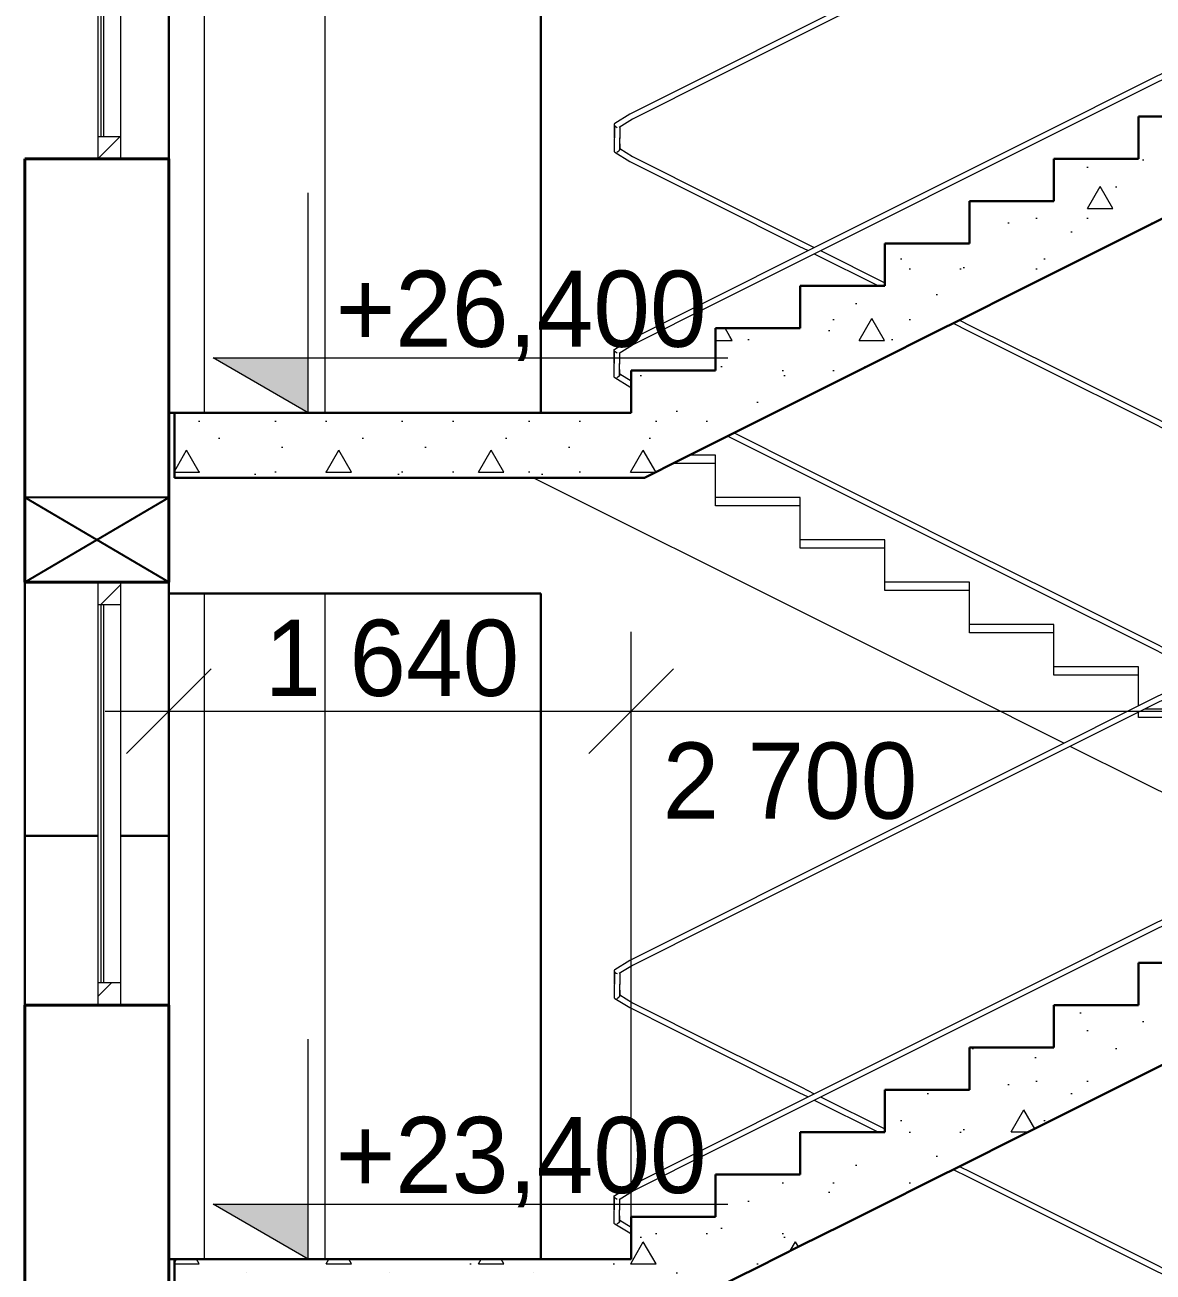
# Model space of a CAD drawing. Extents: x -464571 to -430223, y -12741 to 36790.
# Drawn here: x -460079 to -456077, y 23354 to 27775 of the extents above; entities that cross this region are included whole.
import ezdxf

# ---------------------------------------------------------------- set-up
doc = ezdxf.new("R2010")
doc.units = 0
doc.header["$MEASUREMENT"] = 0
doc.linetypes.add('Крупный пунктир', pattern=[14062.5, 0, -14062.5])
for name, color, linetype, lineweight in [('01 Виноски_Ном_пера__19', 255, 'Continuous', 0), ('0_Ном_пера__120', 7, 'Continuous', 13), ('Двери ArchiCAD_Ном_пера__41', 7, 'Continuous', 30), ('Интерьер- Перегородка_Ном_пера__47', 7, 'Continuous', 25), ('Интерьер- Перегородка_Ном_пера__61', 7, 'Continuous', 40), ('Колонны_Ном_пера__21', 7, 'Continuous', 20), ('Лестницы внутренние_Ном_пера__1', 7, 'Continuous', 13), ('Лестницы внутренние_Ном_пера__41', 7, 'Continuous', 30), ('Лестницы внутренние_Ном_пера__7', 7, 'Continuous', 5), ('Окна ArchiCAD_Ном_пера__1', 7, 'Continuous', 13), ('Окна ArchiCAD_Ном_пера__11', 171, 'Continuous', 18), ('Окна ArchiCAD_Ном_пера__41', 7, 'Continuous', 30)]:
    doc.layers.add(name, color=color, linetype=linetype, lineweight=lineweight)
for name, color, linetype, lineweight, true_color in [('01 Виноски_Ном_пера__3', 7, 'Continuous', 18, 0xdd5800), ('0_Ном_пера__98', 7, 'Continuous', 13, 0x001f3e), ('Лестницы внутренние_Ном_пера__241', 7, 'Continuous', 13, 0x515151), ('Окна ArchiCAD_Ном_пера__91', 171, 'Continuous', 13, 0xaaaaff)]:
    doc.layers.add(name, color=color, linetype=linetype, lineweight=lineweight, true_color=true_color)
for name, color, linetype in [('Двери ArchiCAD', 7, 'Continuous'), ('Интерьер- Перегородка', 7, 'Continuous'), ('Колонны', 7, 'Continuous'), ('Лестницы внутренние', 7, 'Continuous'), ('Окна ArchiCAD', 7, 'Continuous')]:
    doc.layers.add(name, color=color, linetype=linetype)
doc.styles.add('СГЕНЕРИР_СТИЛЬ_1', font='GOTHIC.TTF')
doc.styles.add('СГЕНЕРИР_СТИЛЬ_2', font='GOTHIC.TTF')
doc.styles.add('СГЕНЕРИР_СТИЛЬ_3', font='GOTHIC.TTF')
doc.styles.add('СГЕНЕРИР_СТИЛЬ_4', font='')
doc.styles.get('СГЕНЕРИР_СТИЛЬ_4').set_extended_font_data('Arial Unicode MS Кириллический')
doc.dimstyles.new('СГЕНЕРИР_СТИЛЬ__1', dxfattribs={"dimtxt": 0.18, "dimasz": 114, "dimexe": 0.18, "dimexo": 0.0625, "dimgap": 0.09, "dimtad": 0, "dimtih": 1, "dimtoh": 1, "dimdec": 4, "dimzin": 0, "dimdsep": 46, "dimcen": 0.09, "dimadec": 0, "dimazin": 0, "dimtfac": 1, "dimtdec": 4, "dimtmove": 0, "dimatfit": 3, "dimldrblk": 'ARROWHEAD_6', "dimfxl": 0, "dimtolj": 1, "dimtzin": 0, "dimarcsym": 0})
doc.dimstyles.new('СГЕНЕРИР_СТИЛЬ__2', dxfattribs={"dimtxt": 269.999993, "dimasz": 285, "dimexe": 0.18, "dimexo": 0, "dimgap": 0.09, "dimtad": 1, "dimtih": 1, "dimtoh": 1, "dimdec": 0, "dimzin": 0, "dimdsep": 46, "dimtxsty": 'СГЕНЕРИР_СТИЛЬ_4', "dimblk": 'ARROWHEAD_6', "dimblk1": 'ARROWHEAD_6', "dimblk2": 'ARROWHEAD_6', "dimcen": 0.09, "dimclrd": 256, "dimclre": 256, "dimclrt": 256, "dimadec": 0, "dimazin": 0, "dimtfac": 1, "dimtdec": 4, "dimtmove": 0, "dimatfit": 3, "dimfxl": 0, "dimtolj": 1, "dimtzin": 0, "dimarcsym": 0})
doc.dimstyles.new('СГЕНЕРИР_СТИЛЬ__3', dxfattribs={"dimtxt": 269.999993, "dimasz": 285, "dimexe": 0.18, "dimexo": 0, "dimgap": 0.09, "dimtad": 1, "dimtih": 1, "dimtoh": 1, "dimdec": 0, "dimzin": 0, "dimdsep": 46, "dimtxsty": 'СГЕНЕРИР_СТИЛЬ_4', "dimblk": 'ARROWHEAD_6', "dimblk1": 'ARROWHEAD_6', "dimblk2": 'ARROWHEAD_6', "dimcen": 0.09, "dimclrd": 256, "dimclre": 256, "dimclrt": 256, "dimadec": 0, "dimazin": 0, "dimtfac": 1, "dimtdec": 4, "dimtmove": 2, "dimatfit": 3, "dimfxl": 0, "dimtolj": 1, "dimtzin": 0, "dimarcsym": 0})
pattern_1 = [(45, (-133390.85, 0), (-265.16504, 265.16504), []), (45, (-133443.9, 53.03), (-265.16504, 265.16504), []), (45, (-133496.92, 106.07), (-265.16504, 265.16504), [])]
pattern_2 = [(0, (-133390.9, 0), (0, 935.3074), [90, -450]), (0, (-133120.9, 467.7), (0, 935.3074), [90, -450]), (60, (-133390.9, 0), (-810, 467.6537), [90, -450]), (60, (-132850.9, 0), (-810, 467.6537), [90, -450]), (120, (-133300.9, 0), (810, 467.6537), [90, -450]), (120, (-132760.9, 0), (810, 467.6537), [90, -450]), (0, (-133390.85, 90), (0, 180), [0, -180, 0, -270]), (45, (-133300.85, 90), (-127.27922, 127.27922), [0, -135, 0, -225])]

# ---------------------------------------------------------------- blocks, each defined once
blk = doc.blocks.new('Элемент разреза_303', base_point=(-133390.9, 0))
at = {"layer": 'Окна ArchiCAD_Ном_пера__91', "linetype": 'Continuous'}
h = blk.add_hatch(dxfattribs=at)
h.set_pattern_fill('Алюминий', color=256, style=0, pattern_type=2)
h.set_pattern_definition(pattern_1)
h.paths.add_polyline_path([(-459818.9, 27380), (-459818.9, 27300), (-459738.9, 27300), (-459738.9, 27380)], flags=0)
at = {"layer": 'Окна ArchiCAD_Ном_пера__1', "linetype": 'Continuous'}
for p, q in [((-459818.9, 27380), (-459818.9, 28120)), ((-459808.9, 27380), (-459808.9, 28120)), ((-459798.9, 27380), (-459798.9, 28120)), ((-459738.9, 27380), (-459738.9, 28120)), ((-459808.9, 27380), (-459798.9, 27380))]:
    blk.add_line(p, q, dxfattribs=at)
at = {"layer": 'Окна ArchiCAD_Ном_пера__11', "linetype": 'Continuous'}
for p, q in [((-459818.9, 27300), (-459818.9, 27380)), ((-459818.9, 27380), (-459738.9, 27380)), ((-459738.9, 27300), (-459738.9, 27380)), ((-459818.9, 27300), (-459738.9, 27300))]:
    blk.add_line(p, q, dxfattribs=at)
at = {"layer": 'Окна ArchiCAD_Ном_пера__41', "linetype": 'Continuous'}
blk.add_line((-459568.9, 27900), (-459568.9, 27300), dxfattribs=at)
blk = doc.blocks.new('ARROWHEAD_6')
at = {"linetype": 'Continuous'}
for p, q in [((-0.5, -0.5), (0.5, 0.5)), ((0, 0), (-1, 0))]:
    blk.add_line(p, q, dxfattribs=at)
blk = doc.blocks.new('Элемент разреза_62', base_point=(-133390.9, 0))
at = {"layer": 'Окна ArchiCAD_Ном_пера__41', "linetype": 'Continuous'}
for p, q in [((-460078.9, 25800), (-460078.9, 24900)), ((-459568.9, 25800), (-459568.9, 24900))]:
    blk.add_line(p, q, dxfattribs=at)
blk = doc.blocks.new('Элемент разреза_97', base_point=(-133390.9, 0))
at = {"layer": 'Колонны_Ном_пера__21', "linetype": 'Continuous'}
for p, q in [((-459441.7, 23400), (-459441.7, 24900)), ((-459014.4, 23400), (-459014.4, 24900)), ((-459441.7, 21900), (-459441.7, 22759)), ((-459014.4, 21900), (-459014.4, 22759))]:
    blk.add_line(p, q, dxfattribs=at)
blk = doc.blocks.new('Элемент разреза_93', base_point=(-133390.9, 0))
at = {"layer": 'Колонны_Ном_пера__21', "linetype": 'Continuous'}
for p, q in [((-459441.7, 26400), (-459441.7, 27900)), ((-459014.4, 26400), (-459014.4, 27900)), ((-459441.7, 24900), (-459441.7, 25759)), ((-459014.4, 24900), (-459014.4, 25759))]:
    blk.add_line(p, q, dxfattribs=at)
blk = doc.blocks.new('Элемент разреза_105', base_point=(-133390.9, 0))
at = {"layer": 'Лестницы внутренние_Ном_пера__241', "linetype": 'Continuous'}
h = blk.add_hatch(dxfattribs=at)
h.set_pattern_fill('Бетон', color=256, style=0, pattern_type=2)
h.set_pattern_definition(pattern_2)
h.paths.add_polyline_path([(-457978.9, 23220), (-457978.9, 23170), (-457953.8, 23170), (-457930, 23170), (-457905.2, 23170), (-457881.7, 23170), (-457754.6, 23233.5), (-457628.9, 23296.4), (-457478.1, 23371.8), (-457328.9, 23446.4), (-457178.1, 23521.8), (-457028.9, 23596.4), (-456878.1, 23671.8), (-456728.9, 23746.4), (-456578.1, 23821.8), (-456428.9, 23896.4), (-456278.1, 23971.8), (-456128.9, 24046.4), (-455978.1, 24121.8), (-455828.9, 24196.4), (-455679.7, 24271), (-455528.9, 24346.4), (-455379.7, 24421), (-455228.9, 24496.4), (-455125.9, 24547.9), (-455021.7, 24600), (-455228.9, 24600), (-455228.9, 24720), (-455528.9, 24720), (-455528.9, 24570), (-455828.9, 24570), (-455828.9, 24420), (-456128.9, 24420), (-456128.9, 24270), (-456428.9, 24270), (-456428.9, 24120), (-456728.9, 24120), (-456728.9, 23970), (-457028.9, 23970), (-457028.9, 23820), (-457328.9, 23820), (-457328.9, 23670), (-457628.9, 23670), (-457628.9, 23520), (-457928.9, 23520), (-457928.9, 23370), (-457978.9, 23370)], flags=0)
h = blk.add_hatch(dxfattribs=at)
h.set_pattern_fill('Бетон', color=256, style=0, pattern_type=2)
h.set_pattern_definition(pattern_2)
h.paths.add_polyline_path([(-455828.9, 24420), (-455828.9, 24450), (-456128.9, 24450), (-456128.9, 24420)], flags=0)
h = blk.add_hatch(dxfattribs=at)
h.set_pattern_fill('Бетон', color=256, style=0, pattern_type=2)
h.set_pattern_definition(pattern_2)
h.paths.add_polyline_path([(-456128.9, 24270), (-456128.9, 24300), (-456428.9, 24300), (-456428.9, 24270)], flags=0)
h = blk.add_hatch(dxfattribs=at)
h.set_pattern_fill('Бетон', color=256, style=0, pattern_type=2)
h.set_pattern_definition(pattern_2)
h.paths.add_polyline_path([(-456428.9, 24120), (-456428.9, 24150), (-456728.9, 24150), (-456728.9, 24120)], flags=0)
h = blk.add_hatch(dxfattribs=at)
h.set_pattern_fill('Бетон', color=256, style=0, pattern_type=2)
h.set_pattern_definition(pattern_2)
h.paths.add_polyline_path([(-456728.9, 23970), (-456728.9, 24000), (-457028.9, 24000), (-457028.9, 23970)], flags=0)
h = blk.add_hatch(dxfattribs=at)
h.set_pattern_fill('Бетон', color=256, style=0, pattern_type=2)
h.set_pattern_definition(pattern_2)
h.paths.add_polyline_path([(-457028.9, 23820), (-457028.9, 23850), (-457328.9, 23850), (-457328.9, 23820)], flags=0)
h = blk.add_hatch(dxfattribs=at)
h.set_pattern_fill('Бетон', color=256, style=0, pattern_type=2)
h.set_pattern_definition(pattern_2)
h.paths.add_polyline_path([(-457328.9, 23670), (-457328.9, 23700), (-457628.9, 23700), (-457628.9, 23670)], flags=0)
h = blk.add_hatch(dxfattribs=at)
h.set_pattern_fill('Бетон', color=256, style=0, pattern_type=2)
h.set_pattern_definition(pattern_2)
h.paths.add_polyline_path([(-457628.9, 23520), (-457628.9, 23550), (-457928.9, 23550), (-457928.9, 23520)], flags=0)
h = blk.add_hatch(dxfattribs=at)
h.set_pattern_fill('Бетон', color=256, style=0, pattern_type=2)
h.set_pattern_definition(pattern_2)
h.paths.add_polyline_path([(-457928.9, 23370), (-457928.9, 23400), (-459548.9, 23400), (-459548.9, 23370)], flags=0)
h = blk.add_hatch(dxfattribs=at)
h.set_pattern_fill('Бетон', color=256, style=0, pattern_type=2)
h.set_pattern_definition(pattern_2)
h.paths.add_polyline_path([(-457978.9, 23170), (-457978.9, 23370), (-459548.9, 23370), (-459548.9, 23170)], flags=0)
for p, q in [((-455833.4, 25508.9), (-456133.4, 25358.9)), ((-455824.4, 25491.1), (-456124.4, 25341.1)), ((-456133.4, 25358.9), (-456433.4, 25208.9)), ((-456124.4, 25341.1), (-456424.4, 25191.1)), ((-456433.4, 25208.9), (-456733.4, 25058.9)), ((-456424.4, 25191.1), (-456724.4, 25041.1)), ((-456733.4, 25058.9), (-457033.4, 24908.9)), ((-456724.4, 25041.1), (-457024.4, 24891.1)), ((-457033.4, 24908.9), (-457333.4, 24758.9)), ((-457024.4, 24891.1), (-457324.4, 24741.1)), ((-457333.4, 24758.9), (-457633.4, 24608.9)), ((-457324.4, 24741.1), (-457624.4, 24591.1)), ((-456133.4, 24558.9), (-455833.4, 24708.9)), ((-456124.4, 24541.1), (-455824.4, 24691.1)), ((-457633.4, 24608.9), (-457933.8, 24458.7)), ((-457624.4, 24591.1), (-457924, 24441.3)), ((-456433.4, 24408.9), (-456133.4, 24558.9)), ((-456424.4, 24391.1), (-456124.4, 24541.1)), ((-457933.8, 24458.7), (-457986.6, 24425.7)), ((-457988.5, 24424), (-457988.9, 24421.6)), ((-457988.9, 24421.6), (-457987.7, 24418.8)), ((-457988.9, 24421.6), (-457988.3, 24375)), ((-457987.7, 24418.8), (-457988.9, 24328.4)), ((-457986.6, 24425.7), (-457988.5, 24424)), ((-457987.7, 24418.8), (-457985.3, 24415.9)), ((-457987.7, 24418.8), (-457987.7, 24417.4)), ((-457985.3, 24415.9), (-457981.8, 24413.5)), ((-457981.8, 24413.5), (-457978, 24411.8)), ((-457924, 24441.3), (-457971.2, 24411.8)), ((-457969, 24413.2), (-457970.1, 24331.2)), ((-456733.4, 24258.9), (-456433.4, 24408.9)), ((-457969.5, 24375), (-457969, 24334.1)), ((-456724.4, 24241.1), (-456424.4, 24391.1)), ((-457988.9, 24328.4), (-457988.5, 24326)), ((-457988.5, 24326), (-457986.6, 24324.3)), ((-457986.6, 24324.3), (-457933.8, 24291.3)), ((-457979.9, 24324.3), (-457976, 24326)), ((-457976, 24326), (-457972.5, 24328.4)), ((-457972.5, 24328.4), (-457970.1, 24331.2)), ((-457970.1, 24331.2), (-457969, 24334.1)), ((-457970.1, 24332.7), (-457970.1, 24331.2)), ((-457969, 24336.8), (-457924, 24308.7)), ((-457933.8, 24291.3), (-457633.4, 24141.1)), ((-457924, 24308.7), (-457624.4, 24158.9)), ((-457033.4, 24108.9), (-456733.4, 24258.9)), ((-457024.4, 24091.1), (-456724.4, 24241.1)), ((-457633.4, 24141.1), (-457333.4, 23991.1)), ((-457624.4, 24158.9), (-457324.4, 24008.9)), ((-457333.4, 23958.9), (-457033.4, 24108.9)), ((-457324.4, 23941.1), (-457024.4, 24091.1)), ((-457324.4, 24008.9), (-457278.9, 23986.2)), ((-457333.4, 23991.1), (-457301.3, 23975)), ((-457278.9, 23963.8), (-457051.3, 23850)), ((-457256.5, 23975), (-457028.9, 23861.2)), ((-457633.4, 23808.9), (-457333.4, 23958.9)), ((-457624.4, 23791.1), (-457324.4, 23941.1)), ((-457933.8, 23658.7), (-457633.4, 23808.9)), ((-457924, 23641.3), (-457624.4, 23791.1)), ((-456786.5, 23717.6), (-456733.4, 23691.1)), ((-456764.1, 23728.8), (-456724.4, 23708.9)), ((-456724.4, 23708.9), (-456424.4, 23558.9)), ((-457986.6, 23625.7), (-457933.8, 23658.7)), ((-456733.4, 23691.1), (-456433.4, 23541.1)), ((-457988.9, 23621.6), (-457988.5, 23624)), ((-457987.7, 23618.8), (-457988.9, 23621.6)), ((-457988.3, 23575), (-457988.9, 23621.6)), ((-457988.9, 23528.4), (-457987.7, 23618.8)), ((-457988.5, 23624), (-457986.6, 23625.7)), ((-457985.3, 23615.9), (-457987.7, 23618.8)), ((-457981.8, 23613.5), (-457985.3, 23615.9)), ((-457978, 23611.8), (-457981.8, 23613.5)), ((-457971.2, 23611.8), (-457924, 23641.3)), ((-457970.1, 23531.2), (-457969, 23613.2)), ((-457969, 23534.1), (-457969.5, 23575)), ((-457988.5, 23526), (-457988.9, 23528.4)), ((-457986.6, 23524.3), (-457988.5, 23526)), ((-457933.8, 23491.3), (-457986.6, 23524.3)), ((-457976, 23526), (-457979.9, 23524.3)), ((-457972.5, 23528.4), (-457976, 23526)), ((-457970.1, 23531.2), (-457972.5, 23528.4)), ((-457969, 23534.1), (-457970.1, 23531.2)), ((-457928.9, 23511.8), (-457969, 23536.8)), ((-456433.4, 23541.1), (-456133.4, 23391.1)), ((-456424.4, 23558.9), (-456124.4, 23408.9)), ((-457928.9, 23488.8), (-457933.8, 23491.3)), ((-456133.4, 23391.1), (-455833.4, 23241.1)), ((-456124.4, 23408.9), (-455824.4, 23258.9))]:
    blk.add_line(p, q, dxfattribs=at)
at = {"layer": 'Лестницы внутренние_Ном_пера__41', "linetype": 'Continuous'}
for p, q in [((-456128.9, 24450), (-455828.9, 24450)), ((-456128.9, 24420), (-456128.9, 24450)), ((-456128.9, 24300), (-456128.9, 24420)), ((-456428.9, 24300), (-456128.9, 24300)), ((-456428.9, 24270), (-456428.9, 24300)), ((-456428.9, 24150), (-456428.9, 24270)), ((-456728.9, 24150), (-456428.9, 24150)), ((-456728.9, 24120), (-456728.9, 24150)), ((-456728.9, 24000), (-456728.9, 24120)), ((-456128.9, 24046.4), (-455978.1, 24121.8)), ((-456278.1, 23971.8), (-456128.9, 24046.4)), ((-457028.9, 24000), (-456728.9, 24000)), ((-457028.9, 23970), (-457028.9, 24000)), ((-457028.9, 23850), (-457028.9, 23970)), ((-456428.9, 23896.4), (-456278.1, 23971.8)), ((-456578.1, 23821.8), (-456428.9, 23896.4)), ((-457328.9, 23850), (-457028.9, 23850)), ((-457328.9, 23820), (-457328.9, 23850)), ((-457328.9, 23700), (-457328.9, 23820)), ((-456728.9, 23746.4), (-456578.1, 23821.8)), ((-456878.1, 23671.8), (-456728.9, 23746.4)), ((-457628.9, 23700), (-457328.9, 23700)), ((-457628.9, 23670), (-457628.9, 23700)), ((-457628.9, 23550), (-457628.9, 23670)), ((-457028.9, 23596.4), (-456878.1, 23671.8)), ((-457178.1, 23521.8), (-457028.9, 23596.4)), ((-457928.9, 23550), (-457628.9, 23550)), ((-457928.9, 23520), (-457928.9, 23550)), ((-457928.9, 23400), (-457928.9, 23520)), ((-457328.9, 23446.4), (-457178.1, 23521.8)), ((-457478.1, 23371.8), (-457328.9, 23446.4)), ((-459548.9, 23400), (-457928.9, 23400)), ((-459548.9, 23370), (-459548.9, 23400)), ((-459548.9, 23170), (-459548.9, 23370)), ((-457628.9, 23296.4), (-457478.1, 23371.8))]:
    blk.add_line(p, q, dxfattribs=at)
blk = doc.blocks.new('Элемент разреза_106', base_point=(-133390.9, 0))
at = {"layer": 'Лестницы внутренние_Ном_пера__241', "linetype": 'Continuous'}
h = blk.add_hatch(dxfattribs=at)
h.set_pattern_fill('Бетон', color=256, style=0, pattern_type=2)
h.set_pattern_definition(pattern_2)
h.paths.add_polyline_path([(-457978.9, 26220), (-457978.9, 26170), (-457953.8, 26170), (-457930, 26170), (-457905.2, 26170), (-457881.7, 26170), (-457754.6, 26233.5), (-457628.9, 26296.4), (-457478.1, 26371.8), (-457328.9, 26446.4), (-457178.1, 26521.8), (-457028.9, 26596.4), (-456878.1, 26671.8), (-456728.9, 26746.4), (-456578.1, 26821.8), (-456428.9, 26896.4), (-456278.1, 26971.8), (-456128.9, 27046.4), (-455978.1, 27121.8), (-455828.9, 27196.4), (-455679.7, 27271), (-455528.9, 27346.4), (-455379.7, 27421), (-455228.9, 27496.4), (-455125.9, 27547.9), (-455021.7, 27600), (-455228.9, 27600), (-455228.9, 27720), (-455528.9, 27720), (-455528.9, 27570), (-455828.9, 27570), (-455828.9, 27420), (-456128.9, 27420), (-456128.9, 27270), (-456428.9, 27270), (-456428.9, 27120), (-456728.9, 27120), (-456728.9, 26970), (-457028.9, 26970), (-457028.9, 26820), (-457328.9, 26820), (-457328.9, 26670), (-457628.9, 26670), (-457628.9, 26520), (-457928.9, 26520), (-457928.9, 26370), (-457978.9, 26370)], flags=0)
h = blk.add_hatch(dxfattribs=at)
h.set_pattern_fill('Бетон', color=256, style=0, pattern_type=2)
h.set_pattern_definition(pattern_2)
h.paths.add_polyline_path([(-455828.9, 27420), (-455828.9, 27450), (-456128.9, 27450), (-456128.9, 27420)], flags=0)
h = blk.add_hatch(dxfattribs=at)
h.set_pattern_fill('Бетон', color=256, style=0, pattern_type=2)
h.set_pattern_definition(pattern_2)
h.paths.add_polyline_path([(-456128.9, 27270), (-456128.9, 27300), (-456428.9, 27300), (-456428.9, 27270)], flags=0)
h = blk.add_hatch(dxfattribs=at)
h.set_pattern_fill('Бетон', color=256, style=0, pattern_type=2)
h.set_pattern_definition(pattern_2)
h.paths.add_polyline_path([(-456428.9, 27120), (-456428.9, 27150), (-456728.9, 27150), (-456728.9, 27120)], flags=0)
h = blk.add_hatch(dxfattribs=at)
h.set_pattern_fill('Бетон', color=256, style=0, pattern_type=2)
h.set_pattern_definition(pattern_2)
h.paths.add_polyline_path([(-456728.9, 26970), (-456728.9, 27000), (-457028.9, 27000), (-457028.9, 26970)], flags=0)
h = blk.add_hatch(dxfattribs=at)
h.set_pattern_fill('Бетон', color=256, style=0, pattern_type=2)
h.set_pattern_definition(pattern_2)
h.paths.add_polyline_path([(-457028.9, 26820), (-457028.9, 26850), (-457328.9, 26850), (-457328.9, 26820)], flags=0)
h = blk.add_hatch(dxfattribs=at)
h.set_pattern_fill('Бетон', color=256, style=0, pattern_type=2)
h.set_pattern_definition(pattern_2)
h.paths.add_polyline_path([(-457328.9, 26670), (-457328.9, 26700), (-457628.9, 26700), (-457628.9, 26670)], flags=0)
h = blk.add_hatch(dxfattribs=at)
h.set_pattern_fill('Бетон', color=256, style=0, pattern_type=2)
h.set_pattern_definition(pattern_2)
h.paths.add_polyline_path([(-457628.9, 26520), (-457628.9, 26550), (-457928.9, 26550), (-457928.9, 26520)], flags=0)
h = blk.add_hatch(dxfattribs=at)
h.set_pattern_fill('Бетон', color=256, style=0, pattern_type=2)
h.set_pattern_definition(pattern_2)
h.paths.add_polyline_path([(-457928.9, 26370), (-457928.9, 26400), (-459548.9, 26400), (-459548.9, 26370)], flags=0)
h = blk.add_hatch(dxfattribs=at)
h.set_pattern_fill('Бетон', color=256, style=0, pattern_type=2)
h.set_pattern_definition(pattern_2)
h.paths.add_polyline_path([(-457978.9, 26170), (-457978.9, 26370), (-459548.9, 26370), (-459548.9, 26170)], flags=0)
at = {"layer": 'Лестницы внутренние_Ном_пера__1', "linetype": 'Continuous'}
for p, q in [((-457628.9, 26220), (-457781.7, 26220)), ((-457628.9, 26070), (-457628.9, 26220)), ((-457928.9, 25996.4), (-458276.1, 26170)), ((-457328.9, 26070), (-457628.9, 26070)), ((-457328.9, 25920), (-457328.9, 26070)), ((-457628.9, 25846.4), (-457928.9, 25996.4)), ((-457028.9, 25920), (-457328.9, 25920)), ((-457028.9, 25770), (-457028.9, 25920)), ((-457328.9, 25696.4), (-457628.9, 25846.4)), ((-456728.9, 25770), (-457028.9, 25770)), ((-456728.9, 25620), (-456728.9, 25770)), ((-457028.9, 25546.4), (-457328.9, 25696.4)), ((-456428.9, 25620), (-456728.9, 25620)), ((-456428.9, 25470), (-456428.9, 25620)), ((-456728.9, 25396.4), (-457028.9, 25546.4)), ((-456128.9, 25470), (-456428.9, 25470)), ((-456128.9, 25361.2), (-456128.9, 25470)), ((-456428.9, 25246.4), (-456728.9, 25396.4)), ((-456128.9, 25320), (-456128.9, 25338.8)), ((-455828.9, 25320), (-456128.9, 25320)), ((-456393.7, 25228.8), (-456428.9, 25246.4)), ((-456128.9, 25096.4), (-456371.3, 25217.6)), ((-455828.9, 24946.4), (-456128.9, 25096.4))]:
    blk.add_line(p, q, dxfattribs=at)
at = {"layer": 'Лестницы внутренние_Ном_пера__241', "linetype": 'Continuous'}
for p, q in [((-457033.4, 27908.9), (-457333.4, 27758.9)), ((-457024.4, 27891.1), (-457324.4, 27741.1)), ((-457333.4, 27758.9), (-457633.4, 27608.9)), ((-457324.4, 27741.1), (-457624.4, 27591.1)), ((-456133.4, 27558.9), (-455833.4, 27708.9)), ((-456124.4, 27541.1), (-455824.4, 27691.1)), ((-457633.4, 27608.9), (-457933.8, 27458.7)), ((-457624.4, 27591.1), (-457924, 27441.3)), ((-456433.4, 27408.9), (-456133.4, 27558.9)), ((-456424.4, 27391.1), (-456124.4, 27541.1)), ((-457933.8, 27458.7), (-457986.6, 27425.7)), ((-457988.5, 27424), (-457988.9, 27421.6)), ((-457988.9, 27421.6), (-457987.7, 27418.8)), ((-457988.9, 27421.6), (-457988.3, 27375)), ((-457987.7, 27418.8), (-457988.9, 27328.4)), ((-457986.6, 27425.7), (-457988.5, 27424)), ((-457987.7, 27418.8), (-457985.3, 27415.9)), ((-457985.3, 27415.9), (-457981.8, 27413.5)), ((-457981.8, 27413.5), (-457978, 27411.8)), ((-457924, 27441.3), (-457971.2, 27411.8)), ((-457969, 27413.2), (-457970.1, 27331.2)), ((-457969.5, 27375), (-457969, 27334.1)), ((-456733.4, 27258.9), (-456433.4, 27408.9)), ((-456724.4, 27241.1), (-456424.4, 27391.1)), ((-457988.9, 27328.4), (-457988.5, 27326)), ((-457988.5, 27326), (-457986.6, 27324.3)), ((-457986.6, 27324.3), (-457933.8, 27291.3)), ((-457979.9, 27324.3), (-457976, 27326)), ((-457976, 27326), (-457972.5, 27328.4)), ((-457972.5, 27328.4), (-457970.1, 27331.2)), ((-457970.1, 27331.2), (-457969, 27334.1)), ((-457970.1, 27332.7), (-457970.1, 27331.2)), ((-457969, 27336.8), (-457924, 27308.7)), ((-457933.8, 27291.3), (-457633.4, 27141.1)), ((-457924, 27308.7), (-457624.4, 27158.9)), ((-457033.4, 27108.9), (-456733.4, 27258.9)), ((-457024.4, 27091.1), (-456724.4, 27241.1)), ((-457624.4, 27158.9), (-457324.4, 27008.9)), ((-457633.4, 27141.1), (-457333.4, 26991.1)), ((-457333.4, 26958.9), (-457033.4, 27108.9)), ((-457324.4, 26941.1), (-457024.4, 27091.1)), ((-457333.4, 26991.1), (-457301.3, 26975)), ((-457324.4, 27008.9), (-457278.9, 26986.2)), ((-457256.5, 26975), (-457028.9, 26861.2)), ((-457633.4, 26808.9), (-457333.4, 26958.9)), ((-457624.4, 26791.1), (-457324.4, 26941.1)), ((-457278.9, 26963.8), (-457051.3, 26850)), ((-457933.8, 26658.7), (-457633.4, 26808.9)), ((-457924, 26641.3), (-457624.4, 26791.1)), ((-456786.5, 26717.6), (-456733.4, 26691.1)), ((-456764.1, 26728.8), (-456724.4, 26708.9)), ((-456724.4, 26708.9), (-456424.4, 26558.9)), ((-457986.6, 26625.7), (-457933.8, 26658.7)), ((-456733.4, 26691.1), (-456433.4, 26541.1)), ((-457988.9, 26621.6), (-457988.5, 26624)), ((-457987.7, 26618.8), (-457988.9, 26621.6)), ((-457988.3, 26575), (-457988.9, 26621.6)), ((-457988.9, 26528.4), (-457987.7, 26618.8)), ((-457988.5, 26624), (-457986.6, 26625.7)), ((-457985.3, 26615.9), (-457987.7, 26618.8)), ((-457981.8, 26613.5), (-457985.3, 26615.9)), ((-457971.2, 26611.8), (-457924, 26641.3)), ((-457978, 26611.8), (-457981.8, 26613.5)), ((-457970.1, 26531.2), (-457969, 26613.2)), ((-457969, 26534.1), (-457969.5, 26575)), ((-457988.5, 26526), (-457988.9, 26528.4)), ((-457986.6, 26524.3), (-457988.5, 26526)), ((-457976, 26526), (-457979.9, 26524.3)), ((-457972.5, 26528.4), (-457976, 26526)), ((-457970.1, 26531.2), (-457972.5, 26528.4)), ((-457969, 26534.1), (-457970.1, 26531.2)), ((-457928.9, 26511.8), (-457969, 26536.8)), ((-456433.4, 26541.1), (-456133.4, 26391.1)), ((-456424.4, 26558.9), (-456124.4, 26408.9)), ((-457933.8, 26491.3), (-457986.6, 26524.3)), ((-457928.9, 26488.8), (-457933.8, 26491.3)), ((-456124.4, 26408.9), (-455824.4, 26258.9)), ((-456133.4, 26391.1), (-455833.4, 26241.1)), ((-457333.4, 26191.1), (-457586.5, 26317.6)), ((-457324.4, 26208.9), (-457564.1, 26328.8)), ((-457033.4, 26041.1), (-457333.4, 26191.1)), ((-457024.4, 26058.9), (-457324.4, 26208.9)), ((-456733.4, 25891.1), (-457033.4, 26041.1)), ((-456724.4, 25908.9), (-457024.4, 26058.9)), ((-456424.4, 25758.9), (-456724.4, 25908.9)), ((-456433.4, 25741.1), (-456733.4, 25891.1)), ((-456133.4, 25591.1), (-456433.4, 25741.1)), ((-456124.4, 25608.9), (-456424.4, 25758.9)), ((-455878.9, 25486.2), (-456124.4, 25608.9)), ((-455901.3, 25475), (-456133.4, 25591.1))]:
    blk.add_line(p, q, dxfattribs=at)
at = {"layer": 'Лестницы внутренние_Ном_пера__41', "linetype": 'Continuous'}
for p, q in [((-456128.9, 27450), (-455828.9, 27450)), ((-456128.9, 27420), (-456128.9, 27450)), ((-456128.9, 27300), (-456128.9, 27420)), ((-456428.9, 27300), (-456128.9, 27300)), ((-456428.9, 27270), (-456428.9, 27300)), ((-456428.9, 27150), (-456428.9, 27270)), ((-456728.9, 27150), (-456428.9, 27150)), ((-456728.9, 27120), (-456728.9, 27150)), ((-456728.9, 27000), (-456728.9, 27120)), ((-456128.9, 27046.4), (-455978.1, 27121.8)), ((-456278.1, 26971.8), (-456128.9, 27046.4)), ((-457028.9, 27000), (-456728.9, 27000)), ((-457028.9, 26970), (-457028.9, 27000)), ((-457028.9, 26850), (-457028.9, 26970)), ((-456428.9, 26896.4), (-456278.1, 26971.8)), ((-456578.1, 26821.8), (-456428.9, 26896.4)), ((-457328.9, 26850), (-457028.9, 26850)), ((-457328.9, 26820), (-457328.9, 26850)), ((-457328.9, 26700), (-457328.9, 26820)), ((-456728.9, 26746.4), (-456578.1, 26821.8)), ((-456878.1, 26671.8), (-456728.9, 26746.4)), ((-457628.9, 26700), (-457328.9, 26700)), ((-457628.9, 26670), (-457628.9, 26700)), ((-457628.9, 26550), (-457628.9, 26670)), ((-457028.9, 26596.4), (-456878.1, 26671.8)), ((-457178.1, 26521.8), (-457028.9, 26596.4)), ((-457928.9, 26550), (-457628.9, 26550)), ((-457928.9, 26520), (-457928.9, 26550)), ((-457928.9, 26400), (-457928.9, 26520)), ((-457328.9, 26446.4), (-457178.1, 26521.8)), ((-457478.1, 26371.8), (-457328.9, 26446.4)), ((-459548.9, 26400), (-457928.9, 26400)), ((-459548.9, 26370), (-459548.9, 26400)), ((-459548.9, 26170), (-459548.9, 26370)), ((-457628.9, 26296.4), (-457478.1, 26371.8)), ((-457754.6, 26233.5), (-457628.9, 26296.4)), ((-457881.7, 26170), (-457754.6, 26233.5)), ((-459548.9, 26170), (-457978.9, 26170)), ((-457978.9, 26170), (-457953.8, 26170)), ((-457953.8, 26170), (-457930, 26170)), ((-457930, 26170), (-457905.2, 26170)), ((-457905.2, 26170), (-457881.7, 26170))]:
    blk.add_line(p, q, dxfattribs=at)
at = {"layer": 'Лестницы внутренние_Ном_пера__7', "linetype": 'Continuous'}
for p, q in [((-457628.9, 26250), (-457721.7, 26250)), ((-457628.9, 26220), (-457628.9, 26250)), ((-457328.9, 26100), (-457628.9, 26100)), ((-457328.9, 26070), (-457328.9, 26100)), ((-457028.9, 25950), (-457328.9, 25950)), ((-457028.9, 25920), (-457028.9, 25950)), ((-456728.9, 25800), (-457028.9, 25800)), ((-456728.9, 25770), (-456728.9, 25800)), ((-456428.9, 25650), (-456728.9, 25650)), ((-456428.9, 25620), (-456428.9, 25650)), ((-456128.9, 25500), (-456428.9, 25500)), ((-456128.9, 25470), (-456128.9, 25500)), ((-455828.9, 25350), (-456106.5, 25350))]:
    blk.add_line(p, q, dxfattribs=at)
blk = doc.blocks.new('Элемент разреза_124', base_point=(-133390.9, 0))
at = {"layer": 'Двери ArchiCAD_Ном_пера__41', "linetype": 'Continuous'}
for p, q in [((-458248.9, 24900), (-458248.9, 23400)), ((-459548.9, 23400), (-459568.9, 23400))]:
    blk.add_line(p, q, dxfattribs=at)
blk = doc.blocks.new('Элемент разреза_134', base_point=(-133390.9, 0))
at = {"layer": 'Двери ArchiCAD_Ном_пера__41', "linetype": 'Continuous'}
for p, q in [((-459568.9, 28399), (-458248.9, 28399)), ((-458248.9, 28399), (-458248.9, 26400)), ((-459548.9, 26400), (-459568.9, 26400))]:
    blk.add_line(p, q, dxfattribs=at)
blk = doc.blocks.new('Элемент разреза_136', base_point=(-133390.9, 0))
at = {"layer": 'Двери ArchiCAD_Ном_пера__41', "linetype": 'Continuous'}
for p, q in [((-458248.9, 25759), (-459568.9, 25759)), ((-458248.9, 24900), (-458248.9, 25759))]:
    blk.add_line(p, q, dxfattribs=at)
blk = doc.blocks.new('Элемент разреза_30', base_point=(-133390.854027, 0))
at = {"layer": 'Интерьер- Перегородка_Ном_пера__61', "linetype": 'Continuous'}
for p, q in [((-460078.906531, 24300), (-459568.906531, 24300)), ((-460078.906531, 22800), (-460078.906531, 24300)), ((-459568.906531, 22800), (-459568.906531, 24300)), ((-460078.906531, 22800), (-459568.906531, 22800))]:
    blk.add_line(p, q, dxfattribs=at)
blk = doc.blocks.new('Элемент разреза_15', base_point=(-133390.854027, 0))
at = {"layer": 'Интерьер- Перегородка_Ном_пера__61', "linetype": 'Continuous'}
for p, q in [((-460078.906531, 27300), (-459568.906531, 27300)), ((-460078.906531, 25800), (-460078.906531, 27300)), ((-459568.906531, 25800), (-459568.906531, 27300)), ((-460078.906531, 25800), (-459568.906531, 25800))]:
    blk.add_line(p, q, dxfattribs=at)
blk = doc.blocks.new('Линейный размер_4', base_point=(-459073.8, 23400))
at = {"layer": '0_Ном_пера__98', "linetype": 'Continuous'}
for points in [[(-459073.8, 26400), (-459411.1, 26595), (-459073.8, 26595)], [(-459073.8, 23400), (-459411.1, 23595), (-459073.8, 23595)]]:
    blk.add_hatch(color=256, dxfattribs=at).paths.add_polyline_path(points, flags=0)
for p, q in [((-459073.8, 26400), (-459073.8, 27180)), ((-459073.8, 26400), (-459411.1, 26595)), ((-459411.1, 26595), (-459073.8, 26595)), ((-459073.8, 26595), (-457586.2, 26595)), ((-459073.8, 26400), (-459220, 26400)), ((-459073.8, 26400), (-458927.5, 26400)), ((-459073.8, 23400), (-459073.8, 24180)), ((-459073.8, 23400), (-459411.1, 23595)), ((-459411.1, 23595), (-459073.8, 23595)), ((-459073.8, 23595), (-457586.2, 23595)), ((-459073.8, 23400), (-459220, 23400)), ((-459073.8, 23400), (-458927.5, 23400))]:
    blk.add_line(p, q, dxfattribs=at)
at = {"layer": '0_Ном_пера__98', "char_height": 270, "attachment_point": 1, "style": 'СГЕНЕРИР_СТИЛЬ_2'}
for s, insert in [('{+26,400}', (-458976.3, 26904)), ('{+23,400}', (-458976.3, 23904))]:
    blk.add_mtext(s, dxfattribs=dict(at, insert=insert))
blk = doc.blocks.new('*D403', base_point=(-133390.9, 0))
at = {"layer": '0_Ном_пера__120', "linetype": 'Continuous'}
for p, q in [((-459568.9, 25061.1), (-459568.9, 25800)), ((-457928.9, 23400), (-457928.9, 25623.6)), ((-459418.9, 25492.4), (-459718.9, 25192.4)), ((-457778.9, 25492.4), (-458078.9, 25192.4)), ((-459793.9, 25342.4), (-459568.9, 25342.4)), ((-459568.9, 25342.4), (-457928.9, 25342.4))]:
    blk.add_line(p, q, dxfattribs=at)
at = {"layer": '0_Ном_пера__120', "insert": (-459229.2, 25666.4), "char_height": 270, "attachment_point": 1, "style": 'СГЕНЕРИР_СТИЛЬ_3'}
blk.add_mtext('{1\xa0640}', dxfattribs=at)
blk = doc.blocks.new('*D404', base_point=(-133390.9, 0))
at = {"layer": '0_Ном_пера__120', "linetype": 'Continuous'}
for p, q in [((-457928.9, 23400), (-457928.9, 25623.6)), ((-455228.9, 24600), (-455228.9, 25623.6)), ((-457778.9, 25492.4), (-458078.9, 25192.4)), ((-455078.9, 25492.4), (-455378.9, 25192.4)), ((-457928.9, 25342.4), (-455228.9, 25342.4))]:
    blk.add_line(p, q, dxfattribs=at)
at = {"layer": '0_Ном_пера__120', "insert": (-457816.9, 25231.2), "char_height": 270, "attachment_point": 1, "style": 'СГЕНЕРИР_СТИЛЬ_3'}
blk.add_mtext('{2\xa0700}', dxfattribs=at)
blk = doc.blocks.new('*D405', base_point=(-133390.9, 0))
at = {"layer": '0_Ном_пера__120', "linetype": 'Continuous'}
for p, q in [((-455228.9, 24600), (-455228.9, 25623.6)), ((-453228.9, 24900), (-453228.9, 25623.6)), ((-455078.9, 25492.4), (-455378.9, 25192.4)), ((-453378.9, 25192.4), (-453078.9, 25492.4)), ((-455228.9, 25342.4), (-453228.9, 25342.4)), ((-453228.9, 25342.4), (-453003.9, 25342.4))]:
    blk.add_line(p, q, dxfattribs=at)
at = {"layer": '0_Ном_пера__120', "insert": (-454709.2, 25666.4), "char_height": 270, "attachment_point": 1, "style": 'СГЕНЕРИР_СТИЛЬ_3'}
blk.add_mtext('{2\xa0000}', dxfattribs=at)
blk = doc.blocks.new('Элемент разреза_302', base_point=(-133390.9, 0))
at = {"layer": 'Окна ArchiCAD_Ном_пера__91', "linetype": 'Continuous'}
h = blk.add_hatch(dxfattribs=at)
h.set_pattern_fill('Алюминий', color=256, style=0, pattern_type=2)
h.set_pattern_definition(pattern_1)
h.paths.add_polyline_path([(-459818.9, 25800), (-459818.9, 25720), (-459738.9, 25720), (-459738.9, 25800)], flags=0)
h = blk.add_hatch(dxfattribs=at)
h.set_pattern_fill('Алюминий', color=256, style=0, pattern_type=2)
h.set_pattern_definition(pattern_1)
h.paths.add_polyline_path([(-459818.9, 24380), (-459818.9, 24300), (-459738.9, 24300), (-459738.9, 24380)], flags=0)
at = {"layer": 'Окна ArchiCAD_Ном_пера__1', "linetype": 'Continuous'}
for p, q in [((-459818.9, 24380), (-459818.9, 25720)), ((-459808.9, 25720), (-459798.9, 25720)), ((-459808.9, 24380), (-459808.9, 25720)), ((-459798.9, 24380), (-459798.9, 25720)), ((-459738.9, 24380), (-459738.9, 25720)), ((-459808.9, 24380), (-459798.9, 24380))]:
    blk.add_line(p, q, dxfattribs=at)
at = {"layer": 'Окна ArchiCAD_Ном_пера__11', "linetype": 'Continuous'}
for p, q in [((-459818.9, 25720), (-459818.9, 25800)), ((-459818.9, 25800), (-459738.9, 25800)), ((-459738.9, 25720), (-459738.9, 25800)), ((-459818.9, 25720), (-459738.9, 25720)), ((-459818.9, 24300), (-459818.9, 24380)), ((-459818.9, 24380), (-459738.9, 24380)), ((-459738.9, 24300), (-459738.9, 24380)), ((-459818.9, 24300), (-459738.9, 24300))]:
    blk.add_line(p, q, dxfattribs=at)
at = {"layer": 'Окна ArchiCAD_Ном_пера__41', "linetype": 'Continuous'}
for p, q in [((-460078.9, 24900), (-460078.9, 24300)), ((-459818.9, 24900), (-460078.9, 24900)), ((-459568.9, 24900), (-459738.9, 24900)), ((-459568.9, 24900), (-459568.9, 24300))]:
    blk.add_line(p, q, dxfattribs=at)
at = {"layer": '01 Виноски_Ном_пера__3', "linetype": 'Continuous', "insert": (-460955, 25215), "char_height": 300, "width": 705.884, "attachment_point": 4, "style": 'СГЕНЕРИР_СТИЛЬ_1'}
blk.add_mtext('{в39}', dxfattribs=at)
at = {"layer": '01 Виноски_Ном_пера__19', "linetype": 'Крупный пунктир', "annotation_type": 0, "has_hookline": 1, "hookline_direction": 0, "text_width": 668.5}
blk.add_leader([(-461575, 24507.9), (-461575, 25215), (-460955.1, 25215)], dimstyle='СГЕНЕРИР_СТИЛЬ__1', dxfattribs=at)

msp = doc.modelspace()

# ---------------------------------------------------------------- linework, layer by layer
at = {"layer": 'Интерьер- Перегородка_Ном_пера__47', "linetype": 'Continuous'}
for p, q in [((-460078.9, 25800), (-459568.9, 26100)), ((-459568.9, 25800), (-460078.9, 26100)), ((-459568.9, 26100), (-460078.9, 26100))]:
    msp.add_line(p, q, dxfattribs=at)

# ---------------------------------------------------------------- block references
at = {"linetype": 'Continuous'}
msp.add_blockref('Линейный размер_4', (-459073.8, 23400), dxfattribs=at)
at = {"layer": 'Двери ArchiCAD'}
for name in ['Элемент разреза_134', 'Элемент разреза_136', 'Элемент разреза_124']:
    msp.add_blockref(name, (-133390.9, 0), dxfattribs=at)
at = {"layer": 'Интерьер- Перегородка'}
for name in ['Элемент разреза_15', 'Элемент разреза_30']:
    msp.add_blockref(name, (-133390.9, 0), dxfattribs=at)
at = {"layer": 'Колонны'}
for name in ['Элемент разреза_93', 'Элемент разреза_97']:
    msp.add_blockref(name, (-133390.9, 0), dxfattribs=at)
at = {"layer": 'Лестницы внутренние'}
for name in ['Элемент разреза_106', 'Элемент разреза_105']:
    msp.add_blockref(name, (-133390.9, 0), dxfattribs=at)
at = {"layer": 'Окна ArchiCAD'}
for name in ['Элемент разреза_303', 'Элемент разреза_302', 'Элемент разреза_62']:
    msp.add_blockref(name, (-133390.9, 0), dxfattribs=at)

# ---------------------------------------------------------------- dimensions: what is measured, and where the dimension line sits
at = {"linetype": 'Continuous'}
for p1, p2, dimstyle, picture, middle in [((-459568.9, 25800), (-457928.9, 23400), 'СГЕНЕРИР_СТИЛЬ__2', '*D403', (-458766.3, 25531.4)), ((-455228.9, 24600), (-453228.9, 24900), 'СГЕНЕРИР_СТИЛЬ__2', '*D405', (-454246.3, 25531.4)), ((-457928.9, 23400), (-455228.9, 24600), 'СГЕНЕРИР_СТИЛЬ__3', '*D404', (-457354, 25096.2))]:
    dim = msp.add_linear_dim(base=(-459568.9, 25342.4), p1=p1, p2=p2, dimstyle=dimstyle, dxfattribs=at)
    dim.commit()
    dim.dimension.update_dxf_attribs({"geometry": picture, "text_midpoint": middle})

doc.saveas('drawing.dxf')
